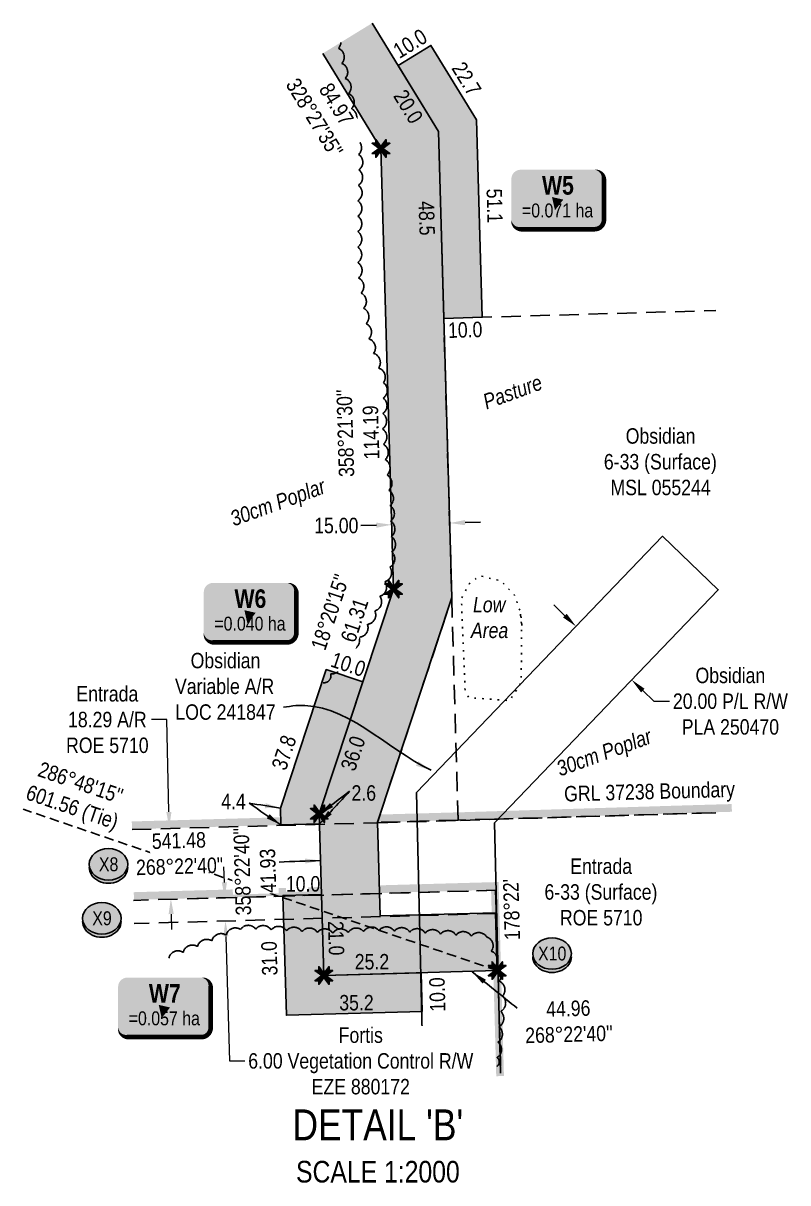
# Model space of a CAD drawing. Extents: x 646539 to 650487, y 5835910 to 5840542.
# Drawn here: x 649690 to 650186, y 5837138 to 5837889 of the extents above; entities that cross this region are included whole.
import ezdxf
from ezdxf.enums import TextEntityAlignment as Align

# ---------------------------------------------------------------- set-up
doc = ezdxf.new("R2010")
doc.units = 0
doc.header["$LTSCALE"] = 5
doc.header["$PDSIZE"] = 0.5
for name, pattern in [('0', [1, 1, 0]), ('CENTERLINEX3', [5, 2.5, -1, 0.5, -1]), ('foc-ACCESSROAD', [3.75, 2.5, -1.25]), ('foc-FLOWLINE', [3.75, 2.5, -1.25]), ('foc-TIELINE', [1.875, 1.25, -0.625]), ('foc-TOPO', [1, 0.2, -0.8])]:
    doc.linetypes.add(name, pattern=pattern)
doc.layers.get('Defpoints').update_dxf_attribs({"color": 9})
doc.layers.add('AS-TRAPPER BOUNDARY', color=7, linetype='CENTERLINEX3', true_color=0xb85c00, transparency=0.6)
doc.layers.add('AS-TRAPPER-T', color=7, linetype='Continuous', true_color=0xc26100)
for name, color, linetype in [('C-AR', 13, 'foc-ACCESSROAD'), ('C-RW', 13, 'Continuous'), ('DETAIL-T', 7, 'Continuous'), ('F-EZE', 190, 'foc-FLOWLINE'), ('F-WS', 190, 'foc-ACCESSROAD'), ('L-BD', 7, 'Continuous'), ('L-MON', 1, 'Continuous'), ('L-TIE', 7, 'foc-TIELINE'), ('P-CROSSINGS', 250, 'Continuous'), ('P-PROPOSED', 10, 'Continuous'), ('P-PROPOSED-H', 21, 'Continuous'), ('P-TEMP-BLOCKS', 250, 'Continuous'), ('P-TEMP-H', 41, 'Continuous'), ('P-TEMP_LOG DECK', 46, 'Continuous'), ('P-TEMP_WORKSPACE', 46, 'Continuous'), ('P-TXT', 4, 'Continuous'), ('T-BUSH', 110, '0'), ('T-BUSH-T', 110, 'Continuous'), ('T-LOW-AREA', 48, 'foc-TOPO')]:
    doc.layers.add(name, color=color, linetype=linetype)
for name, color, linetype, lineweight in [('C-AR-T', 13, 'Continuous', 9), ('C-RW-T', 13, 'Continuous', 9), ('F-AR-T', 190, 'Continuous', 9), ('F-EZE-T', 190, 'Continuous', 9), ('F-WS-T', 190, 'Continuous', 9), ('P-TEMP-T', 46, 'Continuous', 18), ('T-TEXT', 48, 'Continuous', 18)]:
    doc.layers.add(name, color=color, linetype=linetype, lineweight=lineweight)
doc.styles.add('80', font='ARIALN.TTF', dxfattribs={"height": 10})
doc.styles.add('80CG', font='ARIALN.TTF', dxfattribs={"height": 10})
doc.styles.add('80L', font='ARIALN.TTF', dxfattribs={"height": 10})
doc.styles.add('80LS', font='ARIALNI.TTF', dxfattribs={"height": 10})
doc.styles.add('BOLD', font='ARIALNB.TTF')
doc.styles.add('Crossing', font='ARIALN.TTF', dxfattribs={"height": 10})
doc.dimstyles.new('Compass 5 000', dxfattribs={"dimscale": 5, "dimtxt": 9, "dimasz": 2, "dimexe": 0.2, "dimexo": 0.0625, "dimgap": 0.5, "dimtad": 0, "dimtih": 1, "dimtoh": 1, "dimzin": 0, "dimdsep": 46, "dimtxsty": '80CG', "dimcen": 0.1, "dimse1": 1, "dimse2": 1, "dimclrd": 256, "dimclrt": 256, "dimaunit": 1, "dimadec": 4, "dimazin": 0, "dimtfac": 0.06, "dimtofl": 0, "dimtmove": 0, "dimatfit": 1, "dimfxl": 0.2, "dimtolj": 1, "dimtzin": 0, "dimlwd": -1, "dimarcsym": 0})

# ---------------------------------------------------------------- blocks, each defined once
blk = doc.blocks.new('*D72')
at = {"layer": 'Defpoints', "color": 0, "transparency": 16777216}
for p in [(649865.78, 5837369.99), (649785.13, 5837368.15), (649866.84, 5837323.82)]:
    blk.add_point(p, dxfattribs=at)
at = {"layer": 'F-AR-T', "transparency": 16777216}
for p, q in [((649783.54, 5837437.9), (649773.54, 5837437.9)), ((649784.9, 5837378.15), (649783.54, 5837437.9)), ((649786.41, 5837311.98), (649786.64, 5837301.99))]:
    blk.add_line(p, q, dxfattribs=at)
for points in [[(649786.57, 5837378.19), (649783.24, 5837378.11), (649785.13, 5837368.15)], [(649788.08, 5837312.02), (649784.74, 5837311.95), (649786.18, 5837321.98)]]:
    blk.add_solid(points, dxfattribs=at)
at = {"layer": 'F-AR-T', "transparency": 16777216, "insert": (649745.02, 5837437.9), "char_height": 10, "attachment_point": 5, "style": '80CG'}
blk.add_mtext('\\A1;Entrada\\P18.29 A/R\\PROE 5710', dxfattribs=at)
blk = doc.blocks.new('*D73')
at = {"layer": 'Defpoints', "color": 0, "transparency": 16777216}
for p in [(649882.71, 5837324.26), (649883.13, 5837309.26), (649821.54, 5837307.54)]:
    blk.add_point(p, dxfattribs=at)
at = {"layer": 'F-EZE-T', "transparency": 16777216}
for p, q in [((649820.85, 5837332.54), (649820.57, 5837342.54)), ((649821.82, 5837297.55), (649824.07, 5837216.89)), ((649824.07, 5837216.89), (649834.07, 5837216.89))]:
    blk.add_line(p, q, dxfattribs=at)
for points in [[(649822.51, 5837332.59), (649819.18, 5837332.5), (649821.12, 5837322.55)], [(649823.49, 5837297.59), (649820.15, 5837297.5), (649821.54, 5837307.54)]]:
    blk.add_solid(points, dxfattribs=at)
at = {"layer": 'F-EZE-T', "transparency": 16777216, "insert": (649909.22, 5837216.89), "char_height": 10, "attachment_point": 5, "style": '80CG', "bg_fill": 3, "box_fill_scale": 1.1, "bg_fill_color": 256, "bg_fill_true_color": 13158600, "bg_fill_transparency": 0}
blk.add_mtext('\\A1;Fortis\\P6.00 Vegetation Control R/W\\PEZE 880172', dxfattribs=at)
blk = doc.blocks.new('TEMP')
h = blk.add_hatch(color=255)
h.dxf.hatch_style = 1
h.paths.add_polyline_path([(0, 0.25), (-0.67, 1.15), (-0.67, 0.67), (-1.15, 0.67), (-0.25, 0), (-1.15, -0.67), (-0.67, -0.67), (-0.67, -1.15), (0, -0.25), (0.67, -1.15), (0.67, -0.67), (1.15, -0.67), (0.25, 0), (1.15, 0.67), (0.67, 0.67), (0.67, 1.15)])
h.paths.add_polyline_path([(0.57, 0.85), (0.57, 0.57), (0.85, 0.57), (0.08, 0), (0.85, -0.57), (0.57, -0.57), (0.57, -0.85), (0, -0.08), (-0.57, -0.85), (-0.57, -0.57), (-0.85, -0.57), (-0.08, 0), (-0.85, 0.57), (-0.57, 0.57), (-0.57, 0.85), (0, 0.08)], flags=16)
h = blk.add_hatch(color=1)
h.dxf.hatch_style = 1
h.paths.add_polyline_path([(0, 0.08), (-0.57, 0.85), (-0.57, 0.57), (-0.85, 0.57), (-0.08, 0), (-0.85, -0.57), (-0.57, -0.57), (-0.57, -0.85), (0, -0.08), (0.57, -0.85), (0.57, -0.57), (0.85, -0.57), (0.08, 0), (0.85, 0.57), (0.57, 0.57), (0.57, 0.85)])
at = {"color": 1}
for p, q in [((-0.08, 0), (0.08, 0)), ((0, 0.08), (0, -0.08))]:
    blk.add_line(p, q, dxfattribs=at)
at = {"color": 255, "flags": 128}
blk.add_lwpolyline([(-0.25, 0), (-1.15, 0.67), (-0.67, 0.67), (-0.67, 1.15), (0, 0.25), (0.67, 1.15), (0.67, 0.67), (1.15, 0.67), (0.25, 0), (1.15, -0.67), (0.67, -0.67), (0.67, -1.15), (0, -0.25), (-0.67, -1.15), (-0.67, -0.67), (-1.15, -0.67)], close=True, dxfattribs=at)
at = {"color": 1, "flags": 128}
blk.add_lwpolyline([(-0.08, 0), (-0.85, 0.57), (-0.57, 0.57), (-0.57, 0.85), (0, 0.08), (0.57, 0.85), (0.57, 0.57), (0.85, 0.57), (0.08, 0), (0.85, -0.57), (0.57, -0.57), (0.57, -0.85), (0, -0.08), (-0.57, -0.85), (-0.57, -0.57), (-0.85, -0.57)], close=True, dxfattribs=at)
blk = doc.blocks.new('*D74')
at = {"layer": 'C-RW-T', "transparency": 16777216}
for p, q in [((650041.49, 5837505.2), (650034.28, 5837512.13)), ((650091.97, 5837456.72), (650099.18, 5837449.79)), ((650099.18, 5837449.79), (650109.18, 5837449.79))]:
    blk.add_line(p, q, dxfattribs=at)
for points in [[(650042.65, 5837506.41), (650040.34, 5837504), (650048.71, 5837498.28)], [(650093.12, 5837457.92), (650090.81, 5837455.52), (650084.76, 5837463.65)]]:
    blk.add_solid(points, dxfattribs=at)
at = {"layer": 'Defpoints', "color": 0, "transparency": 16777216}
for p in [(650041.23, 5837490.49), (650084.76, 5837463.65), (650077.28, 5837455.86)]:
    blk.add_point(p, dxfattribs=at)
at = {"layer": 'C-RW-T', "transparency": 16777216, "insert": (650148.72, 5837449.79), "char_height": 10, "attachment_point": 5, "style": '80CG'}
blk.add_mtext('\\A1;Obsidian\\P20.00 P/L R/W\\PPLA 250470', dxfattribs=at)
blk = doc.blocks.new('*D76')
at = {"layer": 'Defpoints', "color": 0, "transparency": 16777216}
for p in [(649929.27, 5837565.65), (649966.75, 5837566.73), (649929.31, 5837564.08)]:
    blk.add_point(p, dxfattribs=at)
at = {"layer": 'P-TXT', "transparency": 16777216}
for p, q in [((649976.79, 5837565.44), (649986.79, 5837565.73)), ((649919.32, 5837563.79), (649909.32, 5837563.51))]:
    blk.add_line(p, q, dxfattribs=at)
for points in [[(649919.27, 5837565.46), (649919.36, 5837562.13), (649929.31, 5837564.08)], [(649976.74, 5837567.11), (649976.84, 5837563.78), (649966.8, 5837565.16)]]:
    blk.add_solid(points, dxfattribs=at)
at = {"layer": 'P-TXT', "transparency": 16777216, "insert": (649893.38, 5837563.51), "char_height": 10, "attachment_point": 5, "style": '80CG'}
blk.add_mtext('\\A1;15.00', dxfattribs=at)
blk = doc.blocks.new('xing2')
h = blk.add_hatch(color=50)
h.dxf.hatch_style = 1
edge = h.paths.add_edge_path()
edge.add_ellipse((0, 0), major_axis=(-12.5, 0), ratio=0.816297, start_angle=0, end_angle=360)
h = blk.add_hatch(color=250)
h.dxf.hatch_style = 1
edge = h.paths.add_edge_path()
edge.add_ellipse((0, -2.05), major_axis=(-12.5, 0), ratio=0.816297, start_angle=0, end_angle=180)
edge.add_line((12.5, -2.05), (12.5, 0))
edge.add_ellipse((0, 0), major_axis=(-12.5, 0), ratio=0.816297, start_angle=0, end_angle=180, ccw=False)
edge.add_line((-12.5, 0), (-12.5, -2.05))
at = {"color": 250}
blk.add_ellipse((0, 0), major_axis=(-12.5, 0), ratio=0.816297, dxfattribs=at)
blk.add_ellipse((0, -2.05), major_axis=(-12.5, 0), ratio=0.816297, start_param=0, end_param=3.141593, dxfattribs=at)
at = {"color": 250, "style": 'Crossing'}
blk.add_attdef('CROSSING', text='', height=9, dxfattribs=at).set_placement((0.09, 0.02), align=Align.MIDDLE_CENTER)
at = {"color": 250, "style": 'Crossing', "flags": 1}
for tag, p in [('OWNER', (0.09, -12.49)), ('DESCRIPTION', (0.09, -25.77)), ('LOCATION', (0.09, -39.3)), ('DWG_REF', (0.09, -52.84))]:
    blk.add_attdef(tag, text='', height=9, dxfattribs=at).set_placement(p, align=Align.MIDDLE_CENTER)
blk = doc.blocks.new('*U60')
at = {"true_color": 0xff8aff}
h = blk.add_hatch(color=211, dxfattribs=at)
edge = h.paths.add_edge_path()
edge.add_line((-24, -20), (24, -20))
edge.add_arc((24, -14), 6, 270, 360)
edge.add_line((30, -14), (30, 12.5))
edge.add_arc((24, 12.5), 6, 0, 90)
edge.add_line((24, 18.5), (-24, 18.5))
edge.add_arc((-24, 12.5), 6, 90, 180)
edge.add_line((-30, 12.5), (-30, -14))
edge.add_arc((-24, -14), 6, 180, 270)
at = {"color": 250, "flags": 128}
blk.add_lwpolyline([(-24, -20, 3, 3, 0), (24, -20, 3, 3, 0.414214), (30, -14, 3, 3, 0), (30, 12.5, 3, 0, 0.414214), (24, 18.5, 0, 0, 0), (-24, 18.5, 0, 0, 0.414214), (-30, 12.5, 0, 0, 0), (-30, -14, 0, 3, 0.414214)], format="xyseb", close=True, dxfattribs=at)
at = {"flags": 128}
blk.add_lwpolyline([(-1.74, -7.7, 0, 7.5, 0), (0, 0, 0, 0, 0)], format="xyseb", dxfattribs=at)
at = {"color": 250}
for tag, p, height, style in [('TEMP_AREA_W1_001', (-9.21, 2.24), 12, 'BOLD'), ('ENTER_TEXT_001', (-30.66, -12.47), 9, '80')]:
    blk.add_attdef(tag, p, '', height=height, dxfattribs=dict(at, style=style))

msp = doc.modelspace()

# ---------------------------------------------------------------- hatches: boundary and pattern name
at = {"layer": 'P-PROPOSED-H'}
h = msp.add_hatch(color=256, dxfattribs=at)
h.dxf.hatch_style = 1
h.paths.add_polyline_path([(649916.543, 5837888.791), (649884.592, 5837869.181), (649922.33, 5837807.693), (649930.506, 5837522.43), (649882.299, 5837376.981), (649885.301, 5837272.237), (649997.625, 5837275.418), (649996.563, 5837312.892), (649921.701, 5837310.772), (649919.962, 5837371.455), (649968.169, 5837516.903), (649959.517, 5837818.772)])
at = {"layer": 'P-TEMP-H'}
h = msp.add_hatch(color=256, dxfattribs=at)
h.dxf.hatch_style = 1
h.paths.add_polyline_path([(649962.987, 5837697.702), (649959.517, 5837818.772), (649933.37, 5837861.374), (649954.671, 5837874.447), (649984.309, 5837826.159), (649987.97, 5837698.418)])
h = msp.add_hatch(color=256, dxfattribs=at)
h.dxf.hatch_style = 1
h.paths.add_polyline_path([(649882.299, 5837376.981), (649910.606, 5837462.387), (649886.882, 5837470.25), (649857.191, 5837380.666), (649857.505, 5837369.686), (649882.488, 5837370.394)])
h = msp.add_hatch(color=256, dxfattribs=at)
h.dxf.hatch_style = 1
h.paths.add_polyline_path([(649883.797, 5837324.709), (649885.301, 5837272.237), (649948.375, 5837274.024), (649948.957, 5837249.037), (649861.034, 5837246.547), (649858.815, 5837323.993)])

# ---------------------------------------------------------------- linework, layer by layer
at = {"layer": 'AS-TRAPPER BOUNDARY', "color": 52, "true_color": 0xbadd22, "const_width": 4.999, "flags": 128}
for points in [[(650149.62, 5837380.74), (650122.818, 5837379.976), (649973.332, 5837375.394), (649920.037, 5837373.913), (649760.939, 5837369.482)], [(649762.217, 5837323.682), (649996.074, 5837330.193), (649996.493, 5837315.188), (649999.502, 5837207.104)]]:
    msp.add_lwpolyline(points, dxfattribs=at)
at = {"layer": 'C-AR'}
for points in [[(650139.195, 5837377.642), (649995.864, 5837373.523), (649972.324, 5837372.846), (649962.987, 5837697.702), (650139.195, 5837702.767)], [(649920.007, 5837371.343), (649968.191, 5837516.638), (649972.324, 5837372.846), (649920.007, 5837371.343)]]:
    msp.add_lwpolyline(points, dxfattribs=at)
at = {"layer": 'C-RW', "flags": 128}
msp.add_lwpolyline([(649999.675, 5837209.005), (649995.9, 5837371.14), (650140.803, 5837521.999), (650104.754, 5837556.626), (649945.329, 5837390.654), (649949.642, 5837207.84)], dxfattribs=at)
at = {"layer": 'F-EZE'}
msp.add_lwpolyline([(649797.824, 5837321.899), (649996.627, 5837327.433), (649997.045, 5837312.429), (649762.472, 5837305.898)], dxfattribs=at)
at = {"layer": 'F-WS'}
for points in [[(649761.016, 5837366.709), (649920.59, 5837371.154), (649973.885, 5837372.635), (650139.195, 5837377.701)], [(649999.793, 5837213.716), (649997.045, 5837312.429), (649996.627, 5837327.433), (649761.989, 5837320.901)]]:
    msp.add_lwpolyline(points, dxfattribs=at)
at = {"layer": 'L-TIE', "flags": 128}
msp.add_lwpolyline([(649997.625, 5837275.418), (649690.494, 5837379.866)], dxfattribs=at)
at = {"layer": 'P-PROPOSED', "flags": 128}
msp.add_lwpolyline([(649916.543, 5837888.791), (649959.517, 5837818.772), (649968.169, 5837516.903), (649919.962, 5837371.455), (649921.701, 5837310.772), (649996.563, 5837312.892), (649997.625, 5837275.418), (649885.301, 5837272.237), (649882.299, 5837376.981), (649930.506, 5837522.43), (649922.33, 5837807.693), (649884.592, 5837869.181)], dxfattribs=at)
at = {"layer": 'P-TEMP_LOG DECK'}
for points in [[(649962.987, 5837697.702), (649959.517, 5837818.772), (649933.37, 5837861.374), (649954.671, 5837874.447), (649984.309, 5837826.159), (649987.97, 5837698.418)], [(649882.299, 5837376.981), (649910.606, 5837462.387), (649886.882, 5837470.25), (649857.191, 5837380.666), (649857.505, 5837369.686), (649882.488, 5837370.394)]]:
    msp.add_lwpolyline(points, close=True, dxfattribs=at)
at = {"layer": 'P-TEMP_WORKSPACE'}
msp.add_lwpolyline([(649883.797, 5837324.709), (649885.301, 5837272.237), (649948.375, 5837274.024), (649948.957, 5837249.037), (649861.034, 5837246.547), (649858.815, 5837323.993)], close=True, dxfattribs=at)
at = {"layer": 'T-BUSH', "flags": 128}
for points in [[(649896.334, 5837876.387, -0.1778911), (649894.754, 5837872.486, -0.5205671), (649896.964, 5837862.737, -0.5205671), (649899.175, 5837852.987, -0.5205671), (649901.386, 5837843.238, -0.5205671), (649903.225, 5837833.417, -0.5205671), (649904.769, 5837823.54, -0.5205671), (649906.312, 5837813.663, -0.5205671), (649907.856, 5837803.785, -0.5205671), (649908.037, 5837793.828, -0.5205671), (649907.66, 5837783.838, -0.5205671), (649907.355, 5837773.847, -0.5205671), (649907.321, 5837763.85, -0.5205671), (649907.287, 5837753.853, -0.5205671), (649907.253, 5837743.856, -0.5205671), (649907.219, 5837733.859, -0.5205671), (649907.728, 5837723.906, -0.5205671), (649909.382, 5837714.046, -0.5205671), (649911.036, 5837704.187, -0.5205671), (649912.69, 5837694.328, -0.5205671), (649914.348, 5837684.469, -0.5205671), (649917.537, 5837674.995, -0.5205671), (649920.726, 5837665.52, -0.5205671), (649923.915, 5837656.045, -0.5205671), (649923.77, 5837646.072, -0.5205671), (649923.49, 5837636.079, -0.5205671), (649923.209, 5837626.086, -0.5205671), (649923.869, 5837616.135, -0.5205671), (649925.047, 5837606.207, -0.5205671), (649926.224, 5837596.28, -0.5205671), (649927.402, 5837586.353, -0.5205671), (649928.21, 5837576.396, -0.5205671), (649928.583, 5837566.406, -0.5205671), (649928.956, 5837556.416, -0.5205671), (649929.329, 5837546.426, -0.5205671), (649928.079, 5837536.676, -0.5205671), (649924.831, 5837527.221, -0.5205671), (649921.583, 5837517.766, -0.5205671), (649918.334, 5837508.312, -0.5205671), (649913.513, 5837499.631, -0.5205671), (649908.007, 5837491.286, -0.5205671), (649902.501, 5837482.942, -0.5205671), (649896.249, 5837475.157, -0.5205671), (649889.788, 5837467.528, -0.5205671), (649884.912, 5837461.771)], [(649784.901, 5837283.518, -0.5205671), (649794.183, 5837287.23, -0.5205671), (649803.466, 5837290.941, -0.5205671), (649812.749, 5837294.652, -0.5205671), (649822.031, 5837298.364, -0.5205671), (649831.314, 5837302.075, -0.5205671), (649841.176, 5837302.263, -0.5205671), (649851.159, 5837301.721, -0.5205671), (649861.141, 5837301.179, -0.5205671), (649871.123, 5837300.637, -0.5205671), (649881.106, 5837300.094, -0.5205671), (649891.088, 5837299.552, -0.5205671), (649901.066, 5837300.061, -0.5205671), (649911.044, 5837300.685, -0.5205671), (649921.022, 5837301.308, -0.5205671), (649930.998, 5837300.939, -0.5205671), (649940.975, 5837300.299, -0.5205671), (649950.952, 5837299.658, -0.5205671), (649960.928, 5837299.018, -0.5205671), (649970.905, 5837298.378, -0.5205671), (649980.881, 5837297.737, -0.5205671), (649990.858, 5837297.097, -0.5205671), (649993.818, 5837287.975, -0.5205671), (649996.317, 5837278.295, -0.5205671), (649998.816, 5837268.615, -0.5205671), (650001.087, 5837258.921, -0.5205671), (649999.883, 5837248.996, -0.5205671), (649998.68, 5837239.072, -0.5205671), (649998.095, 5837229.093, -0.5205671), (649997.54, 5837219.111, -0.5205671), (649997.445, 5837213.452, -0.5205671)]]:
    msp.add_lwpolyline(points, format="xyb", dxfattribs=at)
at = {"layer": 'T-LOW-AREA', "flags": 128}
msp.add_lwpolyline([(650013.62, 5837498.857), (650012.598, 5837507.864), (650008.848, 5837518.394), (650000.063, 5837527.754), (649986.278, 5837531.004), (649979.495, 5837525.919), (649974.428, 5837516.379), (649976.783, 5837457.289), (649979.24, 5837452.149), (650005.705, 5837450.232), (650013.213, 5837461.957), (650013.348, 5837499.194), (650012.55, 5837508.149)], dxfattribs=at)

# ---------------------------------------------------------------- block references
at = {"layer": 'L-MON', "xscale": 4.998555499999966, "yscale": 4.998555499999966, "zscale": 4.998555499999966}
msp.add_blockref('TEMP', (649922.33, 5837807.693), dxfattribs=at)
at = {"layer": 'L-MON', "color": 4, "xscale": 4.998555499999931, "yscale": 4.998555499999931, "zscale": 4.998555499999931}
for p in [(649930.506, 5837522.43), (649882.299, 5837376.981)]:
    msp.add_blockref('TEMP', p, dxfattribs=at)
at = {"layer": 'L-MON', "color": 5, "xscale": 4.99855549999995, "yscale": 4.99855549999995, "zscale": 4.99855549999995}
msp.add_blockref('TEMP', (649997.625, 5837275.418), dxfattribs=at)
at = {"layer": 'P-CROSSINGS', "color": 3, "xscale": 0.9997111, "yscale": 0.9997111, "zscale": 0.9997111}
for p, values in [((649745.769, 5837344.223), {'CROSSING': 'X8'}), ((649741.476, 5837309.288), {'CROSSING': 'X9'}), ((650033.172, 5837286.447), {'CROSSING': 'X10'})]:
    msp.add_blockref('xing2', p, dxfattribs=at).add_auto_attribs(values)
at = {"layer": 'P-TEMP-BLOCKS', "color": 3}
ref = msp.add_blockref('*U60', (650036.79, 5837775.409), dxfattribs=dict(at, xscale=0.9997111, yscale=0.9997111, zscale=0.9997111))
ref.add_attrib('TEMP_AREA_W1_001', 'W5', (650026.671, 5837777.776), dxfattribs={"layer": '0', "color": 250, "height": 11.9965, "style": 'BOLD'})
ref.add_attrib('ENTER_TEXT_001', '=0.071 ha', (650013.661, 5837763.059), dxfattribs={"layer": '0', "color": 250, "height": 8.9974, "style": '80'})
ref = msp.add_blockref('*U60', (649837.492, 5837507.896), dxfattribs=dict(at, xscale=0.9997111, yscale=0.9997111, zscale=0.9997111))
ref.add_attrib('TEMP_AREA_W1_001', 'W6', (649827.406, 5837510.242), dxfattribs={"layer": '0', "color": 250, "height": 11.9965, "style": 'BOLD'})
ref.add_attrib('ENTER_TEXT_001', '=0.040 ha', (649814.364, 5837495.546), dxfattribs={"layer": '0', "color": 250, "height": 8.9974, "style": '80'})
ref = msp.add_blockref('*U60', (649781.994, 5837252.379), dxfattribs=dict(at, xscale=0.9997111, yscale=0.9997111, zscale=0.9997111))
ref.add_attrib('TEMP_AREA_W1_001', 'W7', (649771.973, 5837254.643), dxfattribs={"layer": '0', "color": 250, "height": 11.9965, "style": 'BOLD'})
ref.add_attrib('ENTER_TEXT_001', '=0.057 ha', (649758.865, 5837240.029), dxfattribs={"layer": '0', "color": 250, "height": 8.9974, "style": '80'})

# ---------------------------------------------------------------- texts
at = {"layer": 'AS-TRAPPER-T', "color": 52, "true_color": 0xbadd22, "style": '80L'}
msp.add_text('GRL 37238 Boundary', height=9.99126, rotation=1.594724, dxfattribs=at).set_placement((650041.121, 5837384.847))
at = {"layer": 'DETAIL-T', "color": 3, "insert": (649920.315, 5837161.791), "char_height": 19.99422, "width": 116.9411, "attachment_point": 5, "style": '80CG'}
msp.add_mtext("DETAIL 'B'\\P{\\H0.7x;SCALE 1:2000}", dxfattribs=at)
at = {"layer": 'F-WS-T', "attachment_point": 1, "style": '80L'}
for s, width, gutter_width, insert, char_height in [('\\pi14.402;Obsidian\\P\\pi0.26524;6-33 (Surface)\\P\\pi4.5477;MSL 055244', 72.62387, 50, (650066.469, 5837626.543), 9.99706), ('\\pi16.973;Entrada\\P\\pi0.27555;6-33 (Surface)\\P\\pi10.307;ROE 5710', 72.64486, 50.014, (650027.965, 5837347.997), 9.99711)]:
    msp.add_mtext_dynamic_manual_height_columns(s, width=width, gutter_width=gutter_width, heights=[0], dxfattribs=dict(at, insert=insert, char_height=char_height))
at = {"layer": 'L-BD', "color": 4, "style": '80L'}
msp.add_text("178°22'", height=9.9971, rotation=91.6222, dxfattribs=at).set_placement((650006.882, 5837314.983), align=Align.MIDDLE)
at = {"layer": 'L-BD', "color": 4, "char_height": 9.99711, "attachment_point": 2, "style": '80L'}
for s, insert, width, rotation in [("358°21'30''\\P114.19 ", (649894.225, 5837623.217), 64.39795, 91.6417), ("286°48'15'' 601.56 (Tie)", (649729.319, 5837401.846), 64.13591, 341.218069)]:
    msp.add_mtext(s, dxfattribs=dict(at, insert=insert, width=width, rotation=rotation))
at = {"layer": 'P-TEMP-T', "char_height": 9.9971, "attachment_point": 1, "style": '80L'}
for s, width, insert, rotation in [('10.0', 16.94834, (649929.035, 5837874.069), 31.539868), ('22.7', 8.47416, (649976.235, 5837864.875), 301.539868), ('20.0', 8.47416, (649938.464, 5837846.928), 301.539868), ('51.1', 26.65141, (650000.694, 5837781.83), 271.6417), ('48.5', 10.4883, (649956.673, 5837773.778), 271.6417), ('10.0', 16.94834, (649965.59, 5837694.972), 1.6417), ('37.8', 6.07597, (649851.194, 5837407.575), 71.662814), ('36.0', 13.27113, (649895.922, 5837407.059), 71.662814)]:
    msp.add_mtext_dynamic_manual_height_columns(s, width=width, gutter_width=50, heights=[0], dxfattribs=dict(at, insert=insert, rotation=rotation))
for s, width, insert in [('2.6', 2.50388, (649903.218, 5837395.406)), ('4.4', 14.57635, (649818.792, 5837389.909))]:
    msp.add_mtext_dynamic_manual_height_columns(s, width=width, gutter_width=50, heights=[0], dxfattribs=dict(at, insert=insert))
at = {"layer": 'T-BUSH-T', "style": '80LS'}
for p in [(649855.454, 5837578.612), (650066.833, 5837416.713)]:
    msp.add_text('30cm Poplar', height=9.99711, rotation=20, dxfattribs=at).set_placement(p, align=Align.MIDDLE_CENTER)
at = {"layer": 'T-TEXT', "style": '80LS'}
msp.add_text('Pasture', height=9.9971, rotation=20, dxfattribs=at).set_placement((650007.539, 5837650.062), align=Align.MIDDLE_CENTER)
at = {"layer": 'T-TEXT', "insert": (649976.828, 5837517.371), "char_height": 9.99711, "attachment_point": 1, "style": '80L'}
msp.add_mtext_dynamic_manual_height_columns('\\pi5.124;{\\fArial Narrow|b0|i1|c0|p34;Low \\P\\pi3.7636;Area}', width=31.497, gutter_width=50, heights=[0], dxfattribs=at)

# ---------------------------------------------------------------- dimensions: what is measured, and where the dimension line sits
at = {"layer": 'C-RW-T', "color": 4}
dim = msp.add_aligned_dim(p1=(650041.226, 5837490.489), p2=(650077.276, 5837455.861), distance=10.799, text='Obsidian\\P20.00 P/L R/W\\PPLA 250470', dimstyle='Compass 5 000', dxfattribs=at)
dim.commit()
dim.dimension.update_dxf_attribs({"geometry": '*D74', "text_midpoint": (650148.72, 5837449.795)})
at = {"layer": 'P-TXT', "color": 4}
dim = msp.add_linear_dim(base=(649929.313, 5837564.081), p1=(649966.752, 5837566.725), p2=(649929.268, 5837565.651), angle=181.6417, text='15.00', dimstyle='Compass 5 000', dxfattribs=at)
dim.commit()
dim.dimension.update_dxf_attribs({"geometry": '*D76', "text_midpoint": (649893.383, 5837563.508), "dimtype": 161})

# ---------------------------------------------------------------- leaders
at = {"layer": 'L-BD', "color": 4, "path_type": 1}
for points in [[(649883.189, 5837346.689), (649856.342, 5837345.709)], [(649981.477, 5837274.525), (650010.593, 5837251.039)]]:
    msp.add_leader(points, dimstyle='Compass 5 000', override={"dimgap": 0.5, "dimtad": 0}, dxfattribs=at)
at = {"layer": 'P-TEMP-T', "path_type": 1}
for points in [[(649882.299, 5837376.566), (649901.98, 5837391.481)], [(649882.488, 5837370.394), (649901.98, 5837391.481)], [(649857.191, 5837380.666), (649836.833, 5837383.814)], [(649857.505, 5837369.686), (649836.833, 5837383.814)]]:
    msp.add_leader(points, dimstyle='Compass 5 000', override={"dimgap": 0.5, "dimtad": 0}, dxfattribs=at)

# ---------------------------------------------------------------- next in the draw order: texts
at = {"layer": 'C-AR-T', "insert": (649772.218, 5837481.14), "char_height": 9.99706, "attachment_point": 1, "style": '80L', "bg_fill": 3, "box_fill_scale": 1.15, "bg_fill_color": 256, "bg_fill_true_color": 256, "bg_fill_transparency": 0}
msp.add_mtext_dynamic_manual_height_columns('\\pi26.762;Obsidian\\P\\pi16.635;Variable A/R\\P\\pi16.881;LOC 241847', width=97.3442, gutter_width=50, heights=[0], dxfattribs=at)
at = {"layer": 'L-BD', "insert": (649882.848, 5837863.289), "char_height": 9.99711, "attachment_point": 1, "rotation": 301.539868, "style": '80L', "bg_fill": 3, "box_fill_scale": 1.15, "bg_fill_color": 256, "bg_fill_true_color": 256, "bg_fill_transparency": 0}
msp.add_mtext_dynamic_manual_height_columns('\\pi14.174;84.97\\P\\pi0.28652;328°27\'35"', width=56.00723, gutter_width=50, heights=[0], dxfattribs=at)
at = {"layer": 'L-BD', "color": 6, "insert": (650043.543, 5837255.851), "char_height": 9.99711, "width": 57.02338, "attachment_point": 2, "rotation": 1.6222, "style": '80L', "bg_fill": 3, "box_fill_scale": 1.15, "bg_fill_color": 256, "bg_fill_true_color": 256, "bg_fill_transparency": 0}
msp.add_mtext("44.96 268°22'40''", dxfattribs=at)
at = {"layer": 'P-TEMP-T', "insert": (649892.154, 5837481.931), "char_height": 9.9971, "attachment_point": 1, "rotation": 341.662814, "style": '80L', "bg_fill": 3, "box_fill_scale": 1.15, "bg_fill_color": 256, "bg_fill_true_color": 256, "bg_fill_transparency": 0}
msp.add_mtext_dynamic_manual_height_columns('10.0', width=14.40455, gutter_width=50, heights=[0], dxfattribs=at)

# ---------------------------------------------------------------- next in the draw order: texts
at = {"layer": 'L-BD', "color": 4, "insert": (649884.592, 5837509.125), "char_height": 9.9971, "width": 56.2911, "attachment_point": 2, "rotation": 71.6628, "style": '80L', "bg_fill": 3, "box_fill_scale": 1.15, "bg_fill_color": 256, "bg_fill_true_color": 256, "bg_fill_transparency": 0}
msp.add_mtext("18°20'15''\\P61.31 ", dxfattribs=at)

# ---------------------------------------------------------------- next in the draw order: dimensions: what is measured, and where the dimension line sits
at = {"layer": 'F-AR-T', "color": 6}
dim = msp.add_linear_dim(base=(649785.13, 5837368.151), p1=(649866.836, 5837323.82), p2=(649865.784, 5837369.988), angle=91.305098, text='Entrada\\P18.29 A/R\\PROE 5710', dimstyle='Compass 5 000', dxfattribs=at)
dim.commit()
dim.dimension.update_dxf_attribs({"geometry": '*D72', "text_midpoint": (649745.017, 5837437.897), "dimtype": 161})

# ---------------------------------------------------------------- next in the draw order: leaders
at = {"layer": 'C-RW-T', "color": 4, "path_type": 1}
msp.add_leader([(649954.772, 5837405.169), (649867.107, 5837446.964), (649859.138, 5837445.969)], dimstyle='Compass 5 000', override={"dimgap": 0.5, "dimtad": 0}, dxfattribs=at)

# ---------------------------------------------------------------- next in the draw order: dimensions: what is measured, and where the dimension line sits
at = {"layer": 'F-EZE-T', "color": 5}
dim = msp.add_linear_dim(base=(649821.543, 5837307.543), p1=(649882.709, 5837324.262), p2=(649883.127, 5837309.258), angle=271.59473, text='Fortis\\P6.00 Vegetation Control R/W\\PEZE 880172', dimstyle='Compass 5 000', override={"dimtfill": 1}, dxfattribs=at)
dim.commit()
dim.dimension.update_dxf_attribs({"geometry": '*D73', "text_midpoint": (649909.223, 5837216.89), "dimtype": 161})

# ---------------------------------------------------------------- next in the draw order: block references
at = {"layer": 'L-MON', "color": 5, "xscale": 4.99855549999995, "yscale": 4.99855549999995, "zscale": 4.99855549999995}
msp.add_blockref('TEMP', (649885.301, 5837272.237), dxfattribs=at)

# ---------------------------------------------------------------- next in the draw order: texts
at = {"layer": 'L-BD', "insert": (649791.216, 5837364.62), "char_height": 9.9971, "width": 34.61251, "attachment_point": 2, "rotation": 1.6476, "style": '80L', "bg_fill": 3, "box_fill_scale": 1.15, "bg_fill_color": 256, "bg_fill_true_color": 256, "bg_fill_transparency": 0}
msp.add_mtext('541.48 \\P268°22\'40"', dxfattribs=at)
at = {"layer": 'L-BD', "color": 6, "insert": (649827.453, 5837339.388), "char_height": 9.99711, "width": 26.41742, "attachment_point": 2, "rotation": 91.6417, "style": '80L', "bg_fill": 3, "box_fill_scale": 1.15, "bg_fill_color": 256, "bg_fill_true_color": 256, "bg_fill_transparency": 0}
msp.add_mtext("358°22'40''\\P41.93 ", dxfattribs=at)
at = {"layer": 'P-TEMP-T', "char_height": 9.9971, "attachment_point": 1, "style": '80L', "box_fill_scale": 1, "bg_fill_transparency": 0}
for s, width, insert, bg_fill, bg_fill_color in [('10.0', 14.40455, (649860.7, 5837336.616), 3, 256), ('25.2', 5.72465, (649905.331, 5837286.164), 1, 21)]:
    msp.add_mtext_dynamic_manual_height_columns(s, width=width, gutter_width=50, heights=[0], dxfattribs=dict(at, insert=insert, bg_fill=bg_fill, bg_fill_color=bg_fill_color))
at = {"layer": 'P-TEMP-T', "insert": (649897.958, 5837307.686), "char_height": 9.9971, "attachment_point": 1, "rotation": 271.6417, "style": '80L', "bg_fill": 1, "box_fill_scale": 1, "bg_fill_color": 21, "bg_fill_transparency": 0}
msp.add_mtext_dynamic_manual_height_columns('21.0', width=3.38962, gutter_width=50, heights=[0], dxfattribs=at)
at = {"layer": 'P-TEMP-T', "char_height": 9.9971, "attachment_point": 1, "rotation": 91.6417, "style": '80L', "bg_fill": 3, "box_fill_scale": 1.15, "bg_fill_color": 256, "bg_fill_true_color": 256, "bg_fill_transparency": 0}
for s, insert in [('31.0', (649845.328, 5837272.062)), ('10.0', (649954.127, 5837248.633))]:
    msp.add_mtext_dynamic_manual_height_columns(s, width=3.38962, gutter_width=50, heights=[0], dxfattribs=dict(at, insert=insert))
at = {"layer": 'P-TEMP-T', "insert": (649895.291, 5837259.648), "char_height": 9.9971, "attachment_point": 1, "style": '80L'}
msp.add_mtext_dynamic_manual_height_columns('35.2', width=22.05733, gutter_width=50, heights=[0], dxfattribs=at)

doc.saveas('drawing.dxf')
